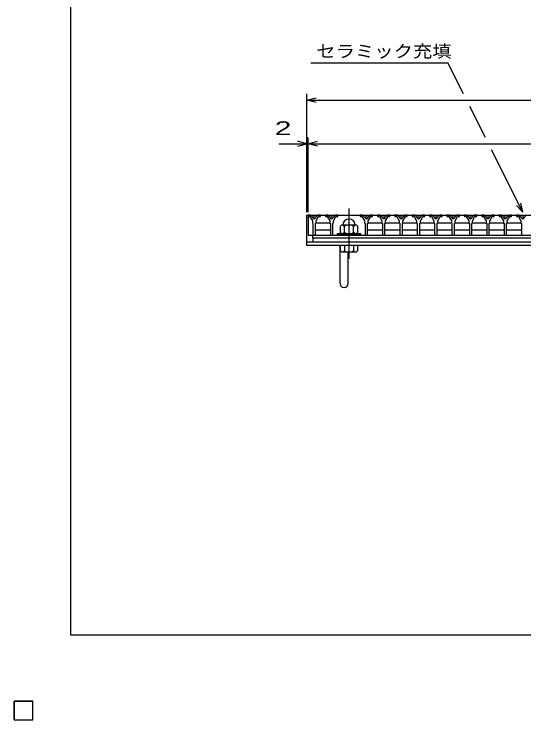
# Model space of a CAD drawing. Units: millimetres, scale not verified. Extents: x -1820 to 1731, y -1282 to 1054.
# Drawn here: x -1820 to -1001, y -1282 to -149 of the extents above; entities that cross this region are included whole.
import ezdxf
from ezdxf.enums import TextEntityAlignment as Align

# ---------------------------------------------------------------- set-up
doc = ezdxf.new("R2010")
doc.units = ezdxf.units.MM
doc.header["$LTSCALE"] = 10
doc.linetypes.add('CHAIN', pattern=[18.5, 12, -1.5, 3.5, -1.5])
for name, color, linetype, lineweight in [('0_2', 150, 'Continuous', 25), ('16', 3, 'Continuous', 25), ('19', 6, 'Continuous', 25), ('22', 2, 'Continuous', 25)]:
    doc.layers.add(name, color=color, linetype=linetype, lineweight=lineweight)
doc.styles.add('ベクトル', font='')
doc.styles.get('ベクトル').set_extended_font_data('ベクトル')

msp = doc.modelspace()

# ---------------------------------------------------------------- linework, layer by layer
at = {"layer": '0_2'}
for p, q in [((-1729, -1146.5), (-1729, 1053.5)), ((1731, -1146.5), (-1729, -1146.5))]:
    msp.add_line(p, q, dxfattribs=at)
at = {"layer": '16', "linetype": 'CHAIN'}
msp.add_line((-1282.2, -461), (-1282.2, -542), dxfattribs=at)
at = {"layer": '16'}
for p, q in [((-1348, -472), (-1348, -474)), ((-1344, -472), (-1348, -472)), ((-1348, -472), (-352, -472)), ((-1348, -472), (-1348, -504)), ((-1348, -474), (-1345, -474)), ((-1345, -474), (-1341, -481)), ((-1338, -478), (-1344, -472)), ((-1332, -472), (-1338, -478)), ((-1335, -481), (-1331, -474)), ((-1328, -472), (-1332, -472)), ((-1331, -474), (-1328, -474)), ((-1328, -474), (-1328, -472)), ((-1320.1, -472), (-1320.1, -474)), ((-1316.1, -472), (-1320.1, -472)), ((-1320.1, -474), (-1317.1, -474)), ((-1317.1, -474), (-1313.1, -481)), ((-1310.1, -478), (-1316.1, -472)), ((-1304.1, -472), (-1310.1, -478)), ((-1307.1, -481), (-1303.1, -474)), ((-1300.1, -472), (-1304.1, -472)), ((-1303.1, -474), (-1300.1, -474)), ((-1300.1, -474), (-1300.1, -472)), ((-1264.3, -472), (-1264.3, -474)), ((-1260.3, -472), (-1264.3, -472)), ((-1264.3, -474), (-1261.3, -474)), ((-1261.3, -474), (-1257.3, -481)), ((-1254.3, -478), (-1260.3, -472)), ((-1248.3, -472), (-1254.3, -478)), ((-1251.3, -481), (-1247.3, -474)), ((-1244.3, -472), (-1248.3, -472)), ((-1247.3, -474), (-1244.3, -474)), ((-1244.3, -474), (-1244.3, -472)), ((-1236.4, -472), (-1236.4, -474)), ((-1232.4, -472), (-1236.4, -472)), ((-1236.4, -474), (-1233.4, -474)), ((-1233.4, -474), (-1229.4, -481)), ((-1226.4, -478), (-1232.4, -472)), ((-1220.4, -472), (-1226.4, -478)), ((-1223.4, -481), (-1219.4, -474)), ((-1216.4, -472), (-1220.4, -472)), ((-1219.4, -474), (-1216.4, -474)), ((-1216.4, -474), (-1216.4, -472)), ((-1208.5, -472), (-1208.5, -474)), ((-1204.5, -472), (-1208.5, -472)), ((-1208.5, -474), (-1205.5, -474)), ((-1205.5, -474), (-1201.5, -481)), ((-1198.5, -478), (-1204.5, -472)), ((-1192.5, -472), (-1198.5, -478)), ((-1195.5, -481), (-1191.5, -474)), ((-1188.5, -472), (-1192.5, -472)), ((-1191.5, -474), (-1188.5, -474)), ((-1188.5, -474), (-1188.5, -472)), ((-1180.6, -472), (-1180.6, -474)), ((-1176.6, -472), (-1180.6, -472)), ((-1180.6, -474), (-1177.6, -474)), ((-1177.6, -474), (-1173.6, -481)), ((-1170.6, -478), (-1176.6, -472)), ((-1164.6, -472), (-1170.6, -478)), ((-1167.6, -481), (-1163.6, -474)), ((-1160.6, -472), (-1164.6, -472)), ((-1163.6, -474), (-1160.6, -474)), ((-1160.6, -474), (-1160.6, -472)), ((-1152.7, -472), (-1152.7, -474)), ((-1148.7, -472), (-1152.7, -472)), ((-1152.7, -474), (-1149.7, -474)), ((-1149.7, -474), (-1145.7, -481)), ((-1142.7, -478), (-1148.7, -472)), ((-1136.7, -472), (-1142.7, -478)), ((-1139.7, -481), (-1135.7, -474)), ((-1132.7, -472), (-1136.7, -472)), ((-1135.7, -474), (-1132.7, -474)), ((-1132.7, -474), (-1132.7, -472)), ((-1124.8, -472), (-1124.8, -474)), ((-1120.8, -472), (-1124.8, -472)), ((-1124.8, -474), (-1121.8, -474)), ((-1121.8, -474), (-1117.8, -481)), ((-1114.8, -478), (-1120.8, -472)), ((-1108.8, -472), (-1114.8, -478)), ((-1111.8, -481), (-1107.8, -474)), ((-1104.8, -472), (-1108.8, -472)), ((-1107.8, -474), (-1104.8, -474)), ((-1104.8, -474), (-1104.8, -472)), ((-1096.9, -472), (-1096.9, -474)), ((-1092.9, -472), (-1096.9, -472)), ((-1096.9, -474), (-1093.9, -474)), ((-1093.9, -474), (-1089.9, -481)), ((-1086.9, -478), (-1092.9, -472)), ((-1080.9, -472), (-1086.9, -478)), ((-1083.9, -481), (-1079.9, -474)), ((-1076.9, -472), (-1080.9, -472)), ((-1079.9, -474), (-1076.9, -474)), ((-1076.9, -474), (-1076.9, -472)), ((-1069, -472), (-1069, -474)), ((-1065, -472), (-1069, -472)), ((-1069, -474), (-1066, -474)), ((-1066, -474), (-1062, -481)), ((-1059, -478), (-1065, -472)), ((-1053, -472), (-1059, -478)), ((-1056, -481), (-1052, -474)), ((-1049, -472), (-1053, -472)), ((-1052, -474), (-1049, -474)), ((-1049, -474), (-1049, -472)), ((-1041.1, -472), (-1041.1, -474)), ((-1037.1, -472), (-1041.1, -472)), ((-1041.1, -474), (-1038.1, -474)), ((-1038.1, -474), (-1034.1, -481)), ((-1031.1, -478), (-1037.1, -472)), ((-1025.1, -472), (-1031.1, -478)), ((-1028.1, -481), (-1024.1, -474)), ((-1021.1, -472), (-1025.1, -472)), ((-1024.1, -474), (-1021.1, -474)), ((-1021.1, -474), (-1021.1, -472)), ((-1013.2, -472), (-1013.2, -474)), ((-1009.2, -472), (-1013.2, -472)), ((-1013.2, -474), (-1010.2, -474)), ((-1010.2, -474), (-1006.2, -481)), ((-1003.2, -478), (-1009.2, -472)), ((-997.2, -472), (-1003.2, -478)), ((-1341, -481), (-1341, -484)), ((-1341, -484), (-1340, -485)), ((-1340, -485), (-1340, -504)), ((-1336, -485), (-1335, -484)), ((-1336, -504), (-1336, -485)), ((-1335.75, -485), (-1334.75, -484)), ((-1335, -484), (-1335, -481)), ((-1334.75, -484), (-1313.35, -484)), ((-1313.35, -484), (-1312.35, -485)), ((-1313.1, -481), (-1313.1, -484)), ((-1313.1, -484), (-1312.1, -485)), ((-1312.1, -485), (-1312.1, -504)), ((-1308.1, -485), (-1307.1, -484)), ((-1308.1, -504), (-1308.1, -485)), ((-1307.1, -484), (-1307.1, -481)), ((-1257.3, -481), (-1257.3, -484)), ((-1257.3, -484), (-1256.3, -485)), ((-1256.3, -485), (-1256.3, -504)), ((-1252.3, -485), (-1251.3, -484)), ((-1252.3, -504), (-1252.3, -485)), ((-1252.05, -485), (-1251.05, -484)), ((-1251.3, -484), (-1251.3, -481)), ((-1251.05, -484), (-1229.65, -484)), ((-1229.65, -484), (-1228.65, -485)), ((-1229.4, -481), (-1229.4, -484)), ((-1229.4, -484), (-1228.4, -485)), ((-1228.4, -485), (-1228.4, -504)), ((-1224.4, -485), (-1223.4, -484)), ((-1224.4, -504), (-1224.4, -485)), ((-1224.15, -485), (-1223.15, -484)), ((-1223.4, -484), (-1223.4, -481)), ((-1223.15, -484), (-1201.75, -484)), ((-1201.75, -484), (-1200.75, -485)), ((-1201.5, -481), (-1201.5, -484)), ((-1201.5, -484), (-1200.5, -485)), ((-1200.5, -485), (-1200.5, -504)), ((-1196.5, -485), (-1195.5, -484)), ((-1196.5, -504), (-1196.5, -485)), ((-1196.25, -485), (-1195.25, -484)), ((-1195.5, -484), (-1195.5, -481)), ((-1195.25, -484), (-1173.85, -484)), ((-1173.85, -484), (-1172.85, -485)), ((-1173.6, -481), (-1173.6, -484)), ((-1173.6, -484), (-1172.6, -485)), ((-1172.6, -485), (-1172.6, -504)), ((-1168.6, -485), (-1167.6, -484)), ((-1168.6, -504), (-1168.6, -485)), ((-1168.35, -485), (-1167.35, -484)), ((-1167.6, -484), (-1167.6, -481)), ((-1167.35, -484), (-1145.95, -484)), ((-1145.95, -484), (-1144.95, -485)), ((-1145.7, -481), (-1145.7, -484)), ((-1145.7, -484), (-1144.7, -485)), ((-1144.7, -485), (-1144.7, -504)), ((-1140.7, -485), (-1139.7, -484)), ((-1140.7, -504), (-1140.7, -485)), ((-1140.45, -485), (-1139.45, -484)), ((-1139.7, -484), (-1139.7, -481)), ((-1139.45, -484), (-1118.05, -484)), ((-1118.05, -484), (-1117.05, -485)), ((-1117.8, -481), (-1117.8, -484)), ((-1117.8, -484), (-1116.8, -485)), ((-1116.8, -485), (-1116.8, -504)), ((-1112.8, -485), (-1111.8, -484)), ((-1112.8, -504), (-1112.8, -485)), ((-1112.55, -485), (-1111.55, -484)), ((-1111.8, -484), (-1111.8, -481)), ((-1111.55, -484), (-1090.15, -484)), ((-1090.15, -484), (-1089.15, -485)), ((-1089.9, -481), (-1089.9, -484)), ((-1089.9, -484), (-1088.9, -485)), ((-1088.9, -485), (-1088.9, -504)), ((-1084.9, -485), (-1083.9, -484)), ((-1084.9, -504), (-1084.9, -485)), ((-1084.65, -485), (-1083.65, -484)), ((-1083.9, -484), (-1083.9, -481)), ((-1083.65, -484), (-1062.25, -484)), ((-1062.25, -484), (-1061.25, -485)), ((-1062, -481), (-1062, -484)), ((-1062, -484), (-1061, -485)), ((-1061, -485), (-1061, -504)), ((-1057, -485), (-1056, -484)), ((-1057, -504), (-1057, -485)), ((-1056.75, -485), (-1055.75, -484)), ((-1056, -484), (-1056, -481)), ((-1055.75, -484), (-1034.35, -484)), ((-1034.35, -484), (-1033.35, -485)), ((-1034.1, -481), (-1034.1, -484)), ((-1034.1, -484), (-1033.1, -485)), ((-1033.1, -485), (-1033.1, -504)), ((-1029.1, -485), (-1028.1, -484)), ((-1029.1, -504), (-1029.1, -485)), ((-1028.85, -485), (-1027.85, -484)), ((-1028.1, -484), (-1028.1, -481)), ((-1027.85, -484), (-1006.45, -484)), ((-1006.45, -484), (-1005.45, -485)), ((-1006.2, -481), (-1006.2, -484)), ((-1006.2, -484), (-1005.2, -485)), ((-1005.2, -485), (-1005.2, -504)), ((-1334.75, -496), (-1335.75, -495)), ((-1313.35, -496), (-1334.75, -496)), ((-1312.35, -495), (-1313.35, -496)), ((-1294.2, -488), (-1296.2, -490)), ((-1296.2, -490), (-1296.2, -499)), ((-1270.2, -488), (-1294.2, -488)), ((-1289.2, -490), (-1291.2, -488)), ((-1287.2, -488), (-1289.2, -490)), ((-1289.2, -499), (-1289.2, -490)), ((-1275.2, -490), (-1277.2, -488)), ((-1273.2, -488), (-1275.2, -490)), ((-1275.2, -499), (-1275.2, -490)), ((-1268.2, -490), (-1270.2, -488)), ((-1268.2, -499), (-1268.2, -490)), ((-1251.05, -496), (-1252.05, -495)), ((-1229.65, -496), (-1251.05, -496)), ((-1228.65, -495), (-1229.65, -496)), ((-1223.15, -496), (-1224.15, -495)), ((-1201.75, -496), (-1223.15, -496)), ((-1200.75, -495), (-1201.75, -496)), ((-1195.25, -496), (-1196.25, -495)), ((-1173.85, -496), (-1195.25, -496)), ((-1172.85, -495), (-1173.85, -496)), ((-1167.35, -496), (-1168.35, -495)), ((-1145.95, -496), (-1167.35, -496)), ((-1144.95, -495), (-1145.95, -496)), ((-1139.45, -496), (-1140.45, -495)), ((-1118.05, -496), (-1139.45, -496)), ((-1117.05, -495), (-1118.05, -496)), ((-1111.55, -496), (-1112.55, -495)), ((-1090.15, -496), (-1111.55, -496)), ((-1089.15, -495), (-1090.15, -496)), ((-1083.65, -496), (-1084.65, -495)), ((-1062.25, -496), (-1083.65, -496)), ((-1061.25, -495), (-1062.25, -496)), ((-1055.75, -496), (-1056.75, -495)), ((-1034.35, -496), (-1055.75, -496)), ((-1033.35, -495), (-1034.35, -496)), ((-1027.85, -496), (-1028.85, -495)), ((-1006.45, -496), (-1027.85, -496)), ((-1005.45, -495), (-1006.45, -496)), ((-1348, -504), (-352, -504)), ((-1340.25, -504), (-359.75, -504)), ((-1340.25, -508.5), (-1340.25, -504)), ((-359.75, -508.5), (-1340.25, -508.5)), ((-1340.25, -508.5), (-1340.25, -514.5)), ((-1340, -504), (-1336, -504)), ((-1312.1, -504), (-1308.1, -504)), ((-1300.7, -504), (-1300.7, -501)), ((-1300.7, -501), (-1263.7, -501)), ((-1263.7, -504), (-1300.7, -504)), ((-1296.2, -499), (-1294.2, -501)), ((-1291.2, -501), (-1289.2, -499)), ((-1289.2, -499), (-1287.2, -501)), ((-1277.2, -501), (-1275.2, -499)), ((-1275.2, -499), (-1273.2, -501)), ((-1270.2, -501), (-1268.2, -499)), ((-1263.7, -501), (-1263.7, -504)), ((-1256.3, -504), (-1252.3, -504)), ((-1228.4, -504), (-1224.4, -504)), ((-1200.5, -504), (-1196.5, -504)), ((-1172.6, -504), (-1168.6, -504)), ((-1144.7, -504), (-1140.7, -504)), ((-1116.8, -504), (-1112.8, -504)), ((-1088.9, -504), (-1084.9, -504)), ((-1061, -504), (-1057, -504)), ((-1033.1, -504), (-1029.1, -504)), ((-1005.2, -504), (-1001.2, -504)), ((-1340.25, -514.5), (-359.75, -514.5)), ((-1820, -1252.5), (-1790, -1252.5)), ((-1820, -1282.5), (-1820, -1252.5)), ((-1820, -1252.5), (-1790, -1252.5)), ((-1820, -1282.5), (-1820, -1252.5)), ((-1820, -1252.5), (-1790, -1252.5)), ((-1820, -1282.5), (-1820, -1252.5)), ((-1820, -1252.5), (-1790, -1252.5)), ((-1820, -1282.5), (-1820, -1252.5)), ((-1820, -1252.5), (-1790, -1252.5)), ((-1820, -1282.5), (-1820, -1252.5)), ((-1790, -1282.5), (-1790, -1252.5)), ((-1790, -1282.5), (-1790, -1252.5)), ((-1790, -1282.5), (-1790, -1252.5)), ((-1790, -1282.5), (-1790, -1252.5)), ((-1790, -1282.5), (-1790, -1252.5)), ((-1820, -1282.5), (-1790, -1282.5)), ((-1820, -1282.5), (-1790, -1282.5)), ((-1820, -1282.5), (-1790, -1282.5)), ((-1820, -1282.5), (-1790, -1282.5)), ((-1820, -1282.5), (-1790, -1282.5))]:
    msp.add_line(p, q, dxfattribs=at)
for centre in [(-1338, -475.5), (-1310.1, -475.5), (-1254.3, -475.5), (-1226.4, -475.5), (-1198.5, -475.5), (-1170.6, -475.5), (-1142.7, -475.5), (-1114.8, -475.5), (-1086.9, -475.5), (-1059, -475.5), (-1031.1, -475.5), (-1003.2, -475.5)]:
    msp.add_circle(centre, 1.8, dxfattribs=at)
msp.add_arc((-1282.2, -488), 10, 0, 180, dxfattribs=at)
at = {"layer": '19'}
for p, q in [((-1350, -514.5), (-1350, -472)), ((-1350, -472), (-1348, -472)), ((-1350, -514.5), (-350, -514.5)), ((-1350, -520.5), (-1350, -514.5)), ((-350, -520.5), (-1350, -520.5)), ((-1296.5, -581.61), (-1296.5, -520.5)), ((-1296.2, -520.5), (-1296.2, -528.5)), ((-1268.2, -520.5), (-1296.2, -520.5)), ((-1289.2, -520.5), (-1289.2, -528.5)), ((-1275.2, -520.5), (-1275.2, -528.5)), ((-1268.2, -528.5), (-1268.2, -520.5)), ((-1296.2, -528.5), (-1294.2, -530.5)), ((-1294.2, -530.5), (-1270.2, -530.5)), ((-1289.2, -528.5), (-1291.2, -530.5)), ((-1287.2, -530.5), (-1289.2, -528.5)), ((-1283.5, -581.61), (-1283.5, -530.5)), ((-1275.2, -528.5), (-1277.2, -530.5)), ((-1273.2, -530.5), (-1275.2, -528.5)), ((-1270.2, -530.5), (-1268.2, -528.5))]:
    msp.add_line(p, q, dxfattribs=at)
msp.add_arc((-1290, -581.61), 6.5, 180, 0, dxfattribs=at)
at = {"layer": '22', "color": 4}
for p, q in [((-1343.2, -227), (-1123.2, -227)), ((-1098.2, -277), (-1123.2, -227)), ((-1350, -467), (-1350, -277)), ((-1350, -287), (-1335, -283)), ((-1335, -291), (-1350, -287)), ((-1350, -287), (-350, -287)), ((-1063.2, -347), (-1088.2, -297)), ((-1350, -467), (-1350, -347)), ((-1348, -467), (-1348, -347)), ((-1395, -357), (-1350, -357)), ((-1350, -357), (-1365, -353)), ((-1365, -361), (-1350, -357)), ((-1350, -357), (-1348, -357)), ((-1348, -357), (-1333, -353)), ((-1333, -361), (-1348, -357)), ((-1348, -357), (-352, -357)), ((-1003.2, -467), (-1053.2, -367)), ((-1003.2, -467), (-1006.2, -452.4)), ((-1003.2, -467), (-1013.2, -456))]:
    msp.add_line(p, q, dxfattribs=at)
at = {"layer": '22'}
for p, q in [((-1790, -1252.5), (-1820, -1252.5)), ((-1820, -1252.5), (-1820, -1282.5)), ((-1790, -1252.5), (-1820, -1252.5)), ((-1820, -1252.5), (-1820, -1282.5)), ((-1790, -1252.5), (-1820, -1252.5)), ((-1820, -1252.5), (-1820, -1282.5)), ((-1790, -1282.5), (-1790, -1252.5)), ((-1790, -1282.5), (-1790, -1252.5)), ((-1790, -1282.5), (-1790, -1252.5)), ((-1820, -1282.5), (-1790, -1282.5)), ((-1820, -1282.5), (-1790, -1282.5)), ((-1820, -1282.5), (-1790, -1282.5))]:
    msp.add_line(p, q, dxfattribs=at)

# ---------------------------------------------------------------- texts
at = {"layer": '22', "style": 'ベクトル'}
for s, height, width, p in [('セラミック充填', 19.79, 1.15, (-1334.7, -208.5)), (' 2 ', 21.99, 1.65, (-1415, -332))]:
    msp.add_text(s, height=height, dxfattribs=dict(at, width=width)).set_placement(p, align=Align.MIDDLE_LEFT)

doc.saveas('drawing.dxf')
